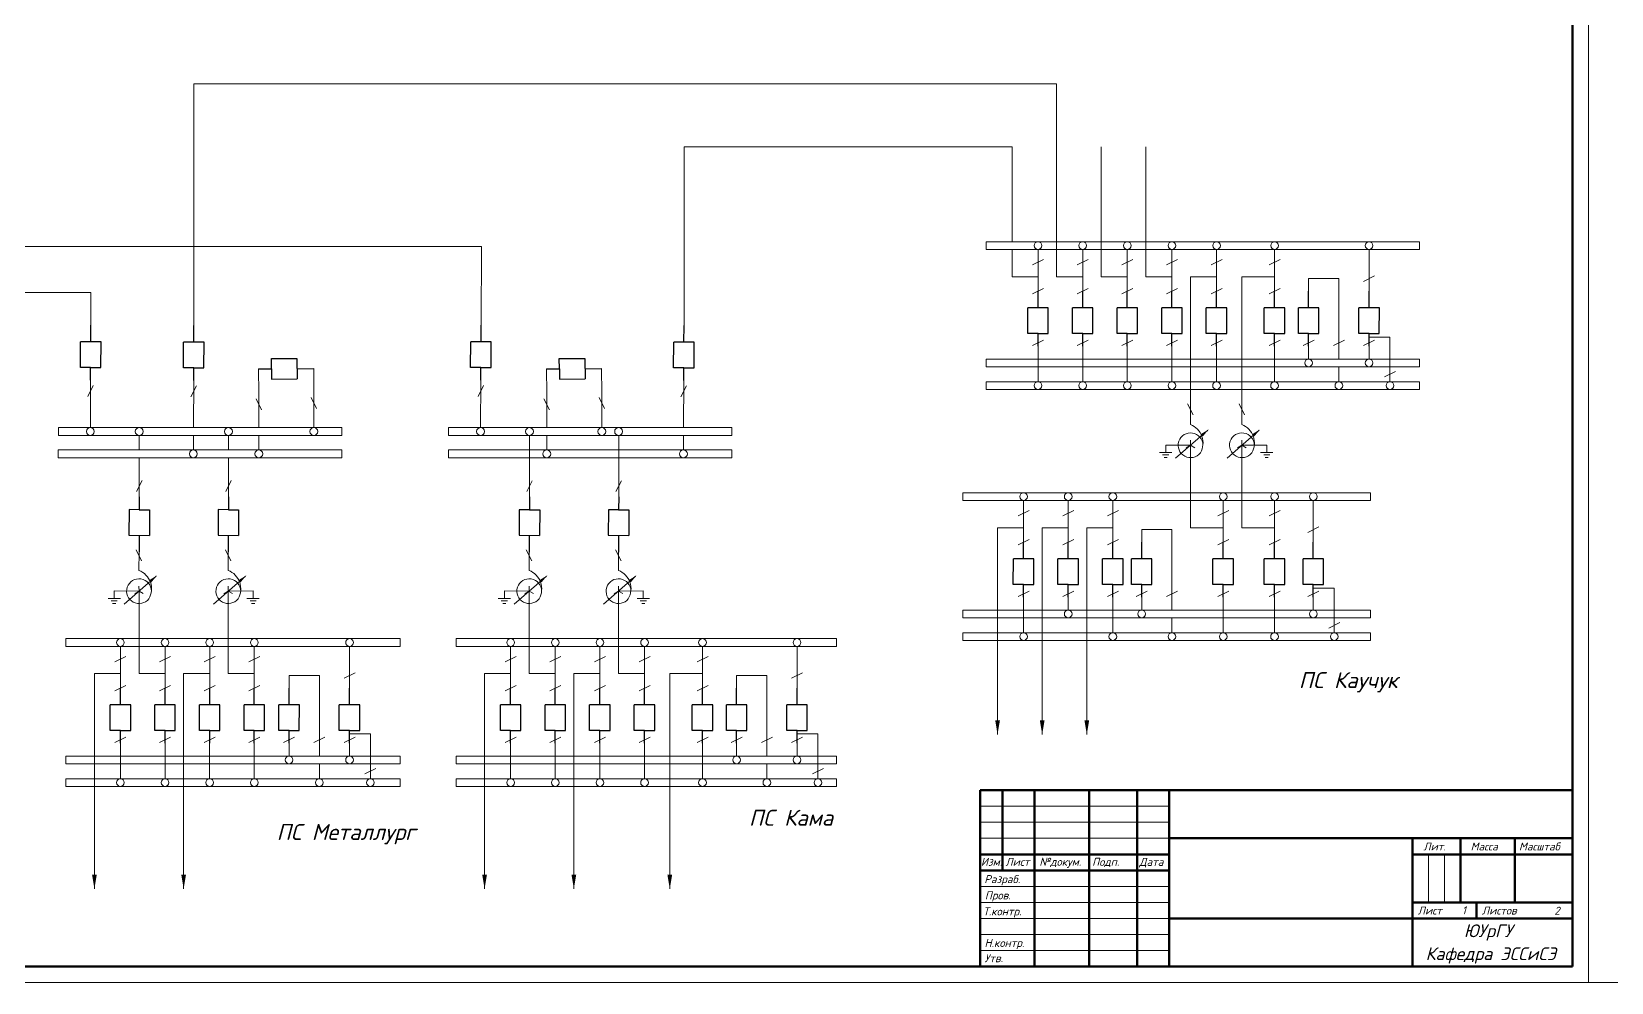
# Model space of a CAD drawing. Header units: millimetres. Extents: x 261 to 7736, y -4274 to -131.
# Drawn here: x 1472.9 to 1966.4, y -1617.5 to -1320.5 of the extents above; entities that cross this region are included whole.
import ezdxf

# ---------------------------------------------------------------- set-up
doc = ezdxf.new("R2010")
doc.units = ezdxf.units.MM
for name, color, linetype, lineweight in [('рамка толстая', 42, 'Continuous', 50), ('рамка тонкая', 93, 'Continuous', 20), ('текст', 6, 'Continuous', 30), ('тонкая', 7, 'Continuous', 20), ('штриховка', 2, 'Continuous', 20)]:
    doc.layers.add(name, color=color, linetype=linetype, lineweight=lineweight)
doc.layers.add('СХЕМА1', color=7, linetype='Continuous')
doc.styles.add('ГОСТ', font='isocpeui.ttf')
picture_1 = doc.add_image_def('image1.jpg', size_in_pixel=(4520, 1700))

# ---------------------------------------------------------------- blocks, each defined once
blk = doc.blocks.new('Выключатель')
for p, q in [((0, 10), (0, 16.5)), ((-4, 0), (-4, 10)), ((-4, 10), (4, 10)), ((4, 0), (4, 10)), ((0, 0), (-4, 0)), ((0, 0), (4, 0)), ((0, -5), (0, 0))]:
    blk.add_line(p, q)

msp = doc.modelspace()

# ---------------------------------------------------------------- linework, layer by layer
at = {"lineweight": 15}
for p, q in [((1793.1, -1336.76), (1523.64, -1336.76)), ((1523.64, -1412.28), (1523.64, -1336.76)), ((1793.1, -1397.05), (1793.1, -1336.76)), ((1779.18, -1356.5), (1676.72, -1356.5)), ((1676.72, -1412.3), (1676.72, -1356.5)), ((1779.18, -1356.5), (1779.18, -1386.12)), ((1807.04, -1397.05), (1807.04, -1356.5)), ((1820.98, -1397.05), (1820.98, -1356.5)), ((1906.48, -1386.12), (1906.48, -1388.52)), ((1346.41, -1387.6), (1613.45, -1387.6)), ((1613.45, -1387.6), (1613.33, -1412.21)), ((1779.18, -1388.52), (1779.18, -1397.05)), ((1834.92, -1397.05), (1834.89, -1443.21)), ((1850.94, -1397.05), (1850.94, -1443.21)), ((1491.44, -1402.02), (1360.35, -1402.02)), ((1491.44, -1412.19), (1491.44, -1402.02)), ((1906.48, -1422.78), (1906.48, -1425.18)), ((1906.48, -1429.85), (1906.48, -1432.25)), ((1481.28, -1446.61), (1481.28, -1444.16)), ((1481.28, -1444.16), (1569.79, -1444.16)), ((1569.79, -1446.61), (1569.79, -1444.16)), ((1603.16, -1446.63), (1603.16, -1444.18)), ((1603.16, -1444.18), (1691.67, -1444.18)), ((1691.67, -1446.63), (1691.67, -1444.18)), ((1481.28, -1446.61), (1569.79, -1446.61)), ((1506.57, -1451.15), (1506.57, -1446.61)), ((1534.42, -1451.15), (1534.42, -1446.61)), ((1603.16, -1446.63), (1691.67, -1446.63)), ((1628.45, -1465.84), (1628.45, -1446.63)), ((1656.3, -1465.84), (1656.3, -1446.63)), ((1827.17, -1449.63), (1827.16, -1451.96)), ((1834.92, -1449.67), (1827.17, -1449.63)), ((1833.58, -1450.48), (1834.92, -1449.67)), ((1834.92, -1449.67), (1834.91, -1448.15)), ((1834.92, -1449.67), (1836.26, -1450.46)), ((1849.64, -1450.48), (1850.97, -1449.67)), ((1850.97, -1449.67), (1850.97, -1448.15)), ((1850.97, -1449.67), (1858.72, -1449.63)), ((1850.97, -1449.67), (1852.32, -1450.46)), ((1858.72, -1449.63), (1858.73, -1451.96)), ((1481.24, -1453.6), (1481.24, -1451.15)), ((1481.24, -1451.15), (1569.79, -1451.15)), ((1481.24, -1453.6), (1569.79, -1453.6)), ((1506.57, -1465.82), (1506.57, -1453.6)), ((1534.42, -1465.82), (1534.42, -1453.6)), ((1569.79, -1453.6), (1569.79, -1451.15)), ((1603.12, -1453.62), (1603.12, -1451.17)), ((1603.12, -1451.17), (1691.67, -1451.17)), ((1603.12, -1453.62), (1691.67, -1453.62)), ((1691.67, -1453.62), (1691.67, -1451.17)), ((1829.1, -1451.97), (1825.23, -1451.95)), ((1828.13, -1452.74), (1826.19, -1452.73)), ((1827.64, -1453.51), (1826.67, -1453.5)), ((1856.79, -1451.97), (1860.67, -1451.95)), ((1857.77, -1452.74), (1859.7, -1452.72)), ((1858.25, -1453.51), (1859.22, -1453.5)), ((1891.14, -1464.53), (1891.14, -1466.93)), ((1774.64, -1475.46), (1774.64, -1540.04)), ((1788.58, -1475.46), (1788.58, -1540.04)), ((1802.52, -1475.46), (1802.52, -1540.04)), ((1506.48, -1483.02), (1506.45, -1488.8)), ((1534.33, -1483.02), (1534.35, -1488.81)), ((1628.33, -1488.8), (1628.36, -1483.04)), ((1656.21, -1488.8), (1656.21, -1483.04)), ((1506.48, -1495.26), (1506.47, -1493.73)), ((1534.36, -1495.26), (1534.35, -1493.73)), ((1628.36, -1495.26), (1628.35, -1493.73)), ((1656.24, -1495.26), (1656.23, -1493.73)), ((1500.66, -1497.55), (1496.79, -1497.53)), ((1499.69, -1498.32), (1497.75, -1498.31)), ((1499.2, -1499.09), (1498.23, -1499.09)), ((1498.73, -1495.22), (1498.72, -1497.54)), ((1506.48, -1495.26), (1498.73, -1495.22)), ((1505.14, -1496.06), (1506.48, -1495.26)), ((1506.48, -1521.04), (1506.48, -1495.26)), ((1506.48, -1495.26), (1507.82, -1496.05)), ((1533.02, -1496.06), (1534.36, -1495.26)), ((1534.36, -1495.26), (1542.1, -1495.22)), ((1534.36, -1521.04), (1534.36, -1495.26)), ((1534.36, -1495.26), (1535.7, -1496.05)), ((1540.18, -1497.55), (1544.05, -1497.53)), ((1541.15, -1498.32), (1543.09, -1498.31)), ((1541.64, -1499.09), (1542.61, -1499.09)), ((1542.1, -1495.22), (1542.11, -1497.54)), ((1622.54, -1497.55), (1618.67, -1497.53)), ((1621.57, -1498.32), (1619.63, -1498.31)), ((1621.08, -1499.09), (1620.11, -1499.09)), ((1620.62, -1495.22), (1620.6, -1497.54)), ((1628.36, -1495.26), (1620.62, -1495.22)), ((1627.02, -1496.06), (1628.36, -1495.26)), ((1628.36, -1521.04), (1628.36, -1495.26)), ((1628.36, -1495.26), (1629.71, -1496.05)), ((1654.9, -1496.06), (1656.24, -1495.26)), ((1656.24, -1495.26), (1663.98, -1495.22)), ((1656.24, -1521.04), (1656.24, -1495.26)), ((1656.24, -1495.26), (1657.58, -1496.05)), ((1662.06, -1497.55), (1665.93, -1497.53)), ((1663.03, -1498.32), (1664.97, -1498.31)), ((1663.52, -1499.09), (1664.49, -1499.09)), ((1663.98, -1495.22), (1663.99, -1497.54)), ((1891.14, -1501.19), (1891.14, -1503.59)), ((1891.14, -1508.26), (1891.14, -1510.66)), ((1588.02, -1510.11), (1588.02, -1512.51)), ((1724.34, -1512.51), (1724.34, -1510.11)), ((1492.54, -1588.27), (1492.54, -1521.04)), ((1520.42, -1521.04), (1520.42, -1588.27)), ((1614.42, -1588.27), (1614.42, -1521.04)), ((1642.3, -1521.04), (1642.3, -1588.27)), ((1672.26, -1521.04), (1672.26, -1588.27)), ((1588.02, -1546.77), (1588.02, -1549.17)), ((1724.34, -1549.17), (1724.34, -1546.77)), ((1588.02, -1553.85), (1588.02, -1556.25)), ((1724.34, -1556.25), (1724.34, -1553.85))]:
    msp.add_line(p, q, dxfattribs=at)
at = {"color": 18, "lineweight": 15, "true_color": 0x000000}
for p, q in [((1543.87, -1433.49), (1543.83, -1425.85)), ((1561.07, -1433.4), (1561.03, -1425.76)), ((1633.81, -1433.51), (1633.77, -1425.86)), ((1651.01, -1433.42), (1650.97, -1425.77)), ((1491.35, -1429.39), (1491.31, -1444.16)), ((1523.55, -1429.48), (1523.5, -1444.16)), ((1613.24, -1429.41), (1613.19, -1444.18)), ((1676.63, -1429.49), (1676.58, -1444.18)), ((1543.87, -1433.49), (1543.89, -1444.16)), ((1561.07, -1433.4), (1561.09, -1444.16)), ((1633.81, -1433.51), (1633.83, -1444.18)), ((1651.01, -1433.42), (1651.03, -1444.18)), ((1505.02, -1444.16), (1505.02, -1444.16)), ((1626.9, -1444.18), (1626.9, -1444.18)), ((1523.49, -1446.61), (1523.48, -1451.15)), ((1543.9, -1446.61), (1543.91, -1451.15)), ((1633.84, -1446.63), (1633.85, -1451.17)), ((1676.57, -1446.63), (1676.55, -1451.17))]:
    msp.add_line(p, q, dxfattribs=at)
at = {"lineweight": 15}
for centre, radius in [((1787.29, -1387.32), 1.2), ((1801.23, -1387.32), 1.2), ((1815.17, -1387.32), 1.2), ((1829.11, -1387.32), 1.2), ((1843.05, -1387.32), 1.2), ((1861.16, -1387.32), 1.2), ((1890.69, -1387.32), 1.2), ((1871.8, -1423.98), 1.2), ((1890.69, -1423.98), 1.2), ((1787.29, -1431.05), 1.2), ((1801.23, -1431.05), 1.2), ((1815.17, -1431.05), 1.2), ((1829.11, -1431.05), 1.2), ((1843.04, -1431.05), 1.2), ((1861.15, -1431.05), 1.2), ((1881.25, -1431.05), 1.2), ((1897.21, -1431.05), 1.2), ((1491.28, -1445.39), 1.23), ((1506.55, -1445.39), 1.23), ((1534.4, -1445.39), 1.23), ((1561.09, -1445.39), 1.23), ((1613.16, -1445.4), 1.23), ((1628.43, -1445.4), 1.23), ((1651.03, -1445.4), 1.23), ((1656.28, -1445.4), 1.23), ((1523.45, -1452.38), 1.23), ((1543.89, -1452.38), 1.23), ((1633.83, -1452.39), 1.23), ((1676.53, -1452.39), 1.23), ((1782.77, -1465.73), 1.2), ((1796.71, -1465.73), 1.2), ((1810.65, -1465.73), 1.2), ((1845.13, -1465.73), 1.2), ((1861.16, -1465.73), 1.2), ((1873.27, -1465.73), 1.2), ((1796.71, -1502.39), 1.2), ((1819.66, -1502.39), 1.2), ((1873.27, -1502.39), 1.2), ((1782.77, -1509.46), 1.2), ((1810.65, -1509.46), 1.2), ((1829.11, -1509.46), 1.2), ((1845.13, -1509.46), 1.2), ((1861.15, -1509.46), 1.2), ((1879.8, -1509.46), 1.2), ((1500.67, -1511.31), 1.2), ((1514.61, -1511.31), 1.2), ((1528.55, -1511.31), 1.2), ((1542.49, -1511.31), 1.2), ((1572.23, -1511.31), 1.2), ((1622.55, -1511.31), 1.2), ((1636.49, -1511.31), 1.2), ((1650.43, -1511.31), 1.2), ((1664.37, -1511.31), 1.2), ((1682.48, -1511.31), 1.2), ((1712.01, -1511.31), 1.2), ((1553.35, -1547.97), 1.2), ((1572.23, -1547.97), 1.2), ((1693.12, -1547.97), 1.2), ((1712.01, -1547.97), 1.2), ((1500.67, -1555.05), 1.2), ((1514.61, -1555.05), 1.2), ((1528.54, -1555.05), 1.2), ((1542.48, -1555.05), 1.2), ((1562.8, -1555.05), 1.2), ((1578.76, -1555.05), 1.2), ((1622.55, -1555.05), 1.2), ((1636.49, -1555.05), 1.2), ((1650.43, -1555.05), 1.2), ((1664.37, -1555.05), 1.2), ((1682.48, -1555.05), 1.2), ((1702.58, -1555.05), 1.2), ((1718.54, -1555.05), 1.2)]:
    msp.add_circle(centre, radius, dxfattribs=at)
for centre, radius, start, end in [((1834.92, -1449.7), 3.87, 0.3004, 322.576), ((1832.69, -1448.95), 6.14, 329.6801, 69.0453), ((1850.97, -1449.7), 3.87, 0.3004, 322.576), ((1848.75, -1448.95), 6.14, 329.6801, 69.0453), ((1504.25, -1494.53), 6.14, 329.6801, 69.0453), ((1532.13, -1494.53), 6.14, 329.6801, 69.0453), ((1626.13, -1494.53), 6.14, 329.6801, 69.0453), ((1654.01, -1494.53), 6.14, 329.6801, 69.0453), ((1506.48, -1495.28), 3.87, 0.3004, 322.576), ((1534.36, -1495.28), 3.87, 0.3004, 322.576), ((1628.36, -1495.28), 3.87, 0.3004, 322.576), ((1656.24, -1495.28), 3.87, 0.3004, 322.576)]:
    msp.add_arc(centre, radius, start, end, dxfattribs=at)
at = {"layer": 'рамка толстая', "color": 18, "true_color": 0x000000}
for p, q in [((1954.22, -1612.48), (1954.22, -1028.48)), ((1954.22, -1557.48), (1769.22, -1557.48)), ((1769.22, -1557.48), (1769.22, -1612.48)), ((1776.22, -1557.48), (1776.22, -1582.48)), ((1786.22, -1557.48), (1786.22, -1612.48)), ((1803.22, -1557.48), (1803.22, -1612.48)), ((1818.22, -1557.48), (1818.22, -1612.48)), ((1828.22, -1557.48), (1828.22, -1612.48)), ((1954.22, -1612.48), (1954.22, -1557.48)), ((1954.22, -1572.48), (1828.22, -1572.48)), ((1904.22, -1612.48), (1904.22, -1572.48)), ((1919.22, -1592.48), (1919.22, -1572.48)), ((1936.22, -1592.48), (1936.22, -1572.48)), ((1828.22, -1577.48), (1769.22, -1577.48)), ((1954.22, -1577.48), (1904.22, -1577.48)), ((1828.22, -1582.48), (1769.22, -1582.48)), ((1954.22, -1592.48), (1904.22, -1592.48)), ((1924.22, -1597.48), (1924.22, -1592.48)), ((1954.22, -1597.48), (1828.22, -1597.48)), ((1138.22, -1612.48), (1533.22, -1612.48)), ((1138.22, -1612.48), (1954.22, -1612.48)), ((1348.22, -1612.48), (1533.22, -1612.48))]:
    msp.add_line(p, q, dxfattribs=at)
at = {"layer": 'рамка тонкая', "color": 18, "true_color": 0x000000}
for p, q in [((1959.22, -1023.48), (1959.22, -1617.48)), ((1828.22, -1562.48), (1769.22, -1562.48)), ((1828.22, -1567.48), (1769.22, -1567.48)), ((1828.22, -1572.48), (1769.22, -1572.48)), ((1909.22, -1592.48), (1909.22, -1577.48)), ((1914.22, -1592.48), (1914.22, -1577.48)), ((1828.22, -1587.48), (1769.22, -1587.48)), ((1828.22, -1592.48), (1769.22, -1592.48)), ((1828.22, -1597.48), (1769.22, -1597.48)), ((1828.22, -1602.48), (1769.22, -1602.48)), ((1828.22, -1607.48), (1769.22, -1607.48)), ((1118.22, -1617.48), (1959.22, -1617.48))]:
    msp.add_line(p, q, dxfattribs=at)
at = {"layer": 'СХЕМА1', "lineweight": 15}
for p, q in [((1789.01, -1391.66), (1785.58, -1393.37)), ((1802.95, -1391.66), (1799.52, -1393.37)), ((1816.89, -1391.66), (1813.46, -1393.37)), ((1830.83, -1391.66), (1827.4, -1393.37)), ((1844.77, -1391.66), (1841.34, -1393.37)), ((1862.88, -1391.66), (1859.45, -1393.37)), ((1789.01, -1400.72), (1785.58, -1402.43)), ((1802.95, -1400.72), (1799.52, -1402.43)), ((1816.89, -1400.72), (1813.46, -1402.43)), ((1830.83, -1400.72), (1827.4, -1402.43)), ((1844.77, -1400.72), (1841.34, -1402.43)), ((1862.88, -1400.72), (1859.45, -1402.43)), ((1892.41, -1396.79), (1888.98, -1398.5)), ((1789.01, -1416.86), (1785.58, -1418.57)), ((1802.95, -1416.86), (1799.52, -1418.57)), ((1816.89, -1416.86), (1813.46, -1418.57)), ((1830.83, -1416.86), (1827.4, -1418.57)), ((1844.77, -1416.86), (1841.34, -1418.57)), ((1862.88, -1416.86), (1859.45, -1418.57)), ((1873.53, -1416.86), (1870.1, -1418.57)), ((1882.97, -1416.86), (1879.55, -1418.57)), ((1892.41, -1416.86), (1888.98, -1418.57)), ((1898.94, -1426.65), (1895.51, -1428.37)), ((1784.5, -1470.07), (1781.07, -1471.78)), ((1798.44, -1470.07), (1795.01, -1471.78)), ((1812.38, -1470.07), (1808.95, -1471.78)), ((1846.86, -1470.07), (1843.43, -1471.78)), ((1862.88, -1470.07), (1859.45, -1471.78)), ((1874.99, -1475.2), (1871.56, -1476.91)), ((1784.5, -1479.13), (1781.07, -1480.84)), ((1798.44, -1479.13), (1795.01, -1480.84)), ((1812.38, -1479.13), (1808.95, -1480.84)), ((1846.85, -1479.13), (1843.43, -1480.84)), ((1862.88, -1479.13), (1859.45, -1480.84)), ((1784.5, -1495.27), (1781.07, -1496.98)), ((1798.44, -1495.27), (1795.01, -1496.98)), ((1812.37, -1495.27), (1808.95, -1496.98)), ((1821.38, -1495.27), (1817.96, -1496.98)), ((1830.83, -1495.27), (1827.4, -1496.98)), ((1846.85, -1495.27), (1843.43, -1496.98)), ((1862.88, -1495.27), (1859.45, -1496.98)), ((1874.99, -1495.27), (1871.56, -1496.98)), ((1881.52, -1505.06), (1878.09, -1506.78)), ((1502.39, -1515.65), (1498.96, -1517.37)), ((1516.33, -1515.65), (1512.9, -1517.37)), ((1530.27, -1515.65), (1526.84, -1517.37)), ((1544.21, -1515.65), (1540.78, -1517.37)), ((1624.27, -1515.65), (1620.84, -1517.37)), ((1638.21, -1515.65), (1634.78, -1517.37)), ((1652.15, -1515.65), (1648.72, -1517.37)), ((1666.09, -1515.65), (1662.66, -1517.37)), ((1684.2, -1515.65), (1680.77, -1517.37)), ((1502.39, -1524.71), (1498.96, -1526.43)), ((1516.33, -1524.71), (1512.9, -1526.43)), ((1530.27, -1524.71), (1526.84, -1526.43)), ((1544.21, -1524.71), (1540.78, -1526.43)), ((1573.95, -1520.78), (1570.52, -1522.5)), ((1624.27, -1524.71), (1620.84, -1526.43)), ((1638.21, -1524.71), (1634.78, -1526.43)), ((1652.15, -1524.71), (1648.72, -1526.43)), ((1666.09, -1524.71), (1662.66, -1526.43)), ((1684.2, -1524.71), (1680.77, -1526.43)), ((1713.73, -1520.78), (1710.3, -1522.5)), ((1502.39, -1540.85), (1498.96, -1542.57)), ((1516.33, -1540.85), (1512.9, -1542.57)), ((1530.27, -1540.85), (1526.84, -1542.57)), ((1544.21, -1540.85), (1540.78, -1542.57)), ((1555.07, -1540.85), (1551.64, -1542.57)), ((1564.52, -1540.85), (1561.09, -1542.57)), ((1573.95, -1540.85), (1570.52, -1542.57)), ((1624.27, -1540.85), (1620.84, -1542.57)), ((1638.21, -1540.85), (1634.78, -1542.57)), ((1652.15, -1540.85), (1648.72, -1542.57)), ((1666.09, -1540.85), (1662.66, -1542.57)), ((1684.2, -1540.85), (1680.77, -1542.57)), ((1694.85, -1540.85), (1691.42, -1542.57)), ((1704.3, -1540.85), (1700.87, -1542.57)), ((1713.73, -1540.85), (1710.3, -1542.57)), ((1580.48, -1550.65), (1577.05, -1552.36)), ((1720.26, -1550.65), (1716.83, -1552.36))]:
    msp.add_line(p, q, dxfattribs=at)
at = {"layer": 'СХЕМА1', "color": 18, "lineweight": 15, "true_color": 0x000000}
for p, q in [((1492.2, -1431.04), (1490.48, -1434.47)), ((1524.4, -1431.13), (1522.68, -1434.56)), ((1544.75, -1438.59), (1543.03, -1435.16)), ((1561.94, -1438.2), (1560.23, -1434.78)), ((1614.08, -1431.06), (1612.37, -1434.49)), ((1634.69, -1438.61), (1632.97, -1435.18)), ((1651.89, -1438.22), (1650.17, -1434.79)), ((1677.47, -1431.15), (1675.76, -1434.58)), ((1835.72, -1440.16), (1834.01, -1436.73)), ((1851.78, -1440.16), (1850.07, -1436.73)), ((1505.72, -1464.17), (1507.44, -1460.74)), ((1533.57, -1464.17), (1535.29, -1460.74)), ((1627.61, -1464.19), (1629.32, -1460.76)), ((1655.45, -1464.19), (1657.17, -1460.76)), ((1507.28, -1485.75), (1505.57, -1482.32)), ((1535.16, -1485.75), (1533.45, -1482.32)), ((1629.17, -1485.75), (1627.45, -1482.32)), ((1657.04, -1485.75), (1655.33, -1482.32))]:
    msp.add_line(p, q, dxfattribs=at)
at = {"layer": 'СХЕМА1', "lineweight": 15}
for points in [[(1773.9, -1535.57), (1775.39, -1535.57), (1774.64, -1540.04)], [(1787.84, -1535.57), (1789.33, -1535.57), (1788.58, -1540.04)], [(1801.78, -1535.57), (1803.27, -1535.57), (1802.52, -1540.04)], [(1491.8, -1583.81), (1493.28, -1583.81), (1492.54, -1588.27)], [(1519.67, -1583.81), (1521.16, -1583.81), (1520.42, -1588.27)], [(1613.68, -1583.81), (1615.16, -1583.81), (1614.42, -1588.27)], [(1641.56, -1583.81), (1643.04, -1583.81), (1642.3, -1588.27)], [(1671.52, -1583.81), (1673.01, -1583.81), (1672.26, -1588.27)]]:
    msp.add_solid(points, dxfattribs=at)
at = {"layer": 'тонкая', "color": 18, "lineweight": 15, "true_color": 0x000000}
for p, q in [((1830.26, -1453.73), (1840.28, -1445)), ((1846.32, -1453.73), (1856.34, -1445)), ((1501.82, -1499.32), (1511.84, -1490.58)), ((1529.7, -1499.32), (1539.72, -1490.58)), ((1623.7, -1499.32), (1633.72, -1490.58)), ((1651.58, -1499.32), (1661.6, -1490.58))]:
    msp.add_line(p, q, dxfattribs=at)
for points in [[(1838.13, -1446.24), (1838.75, -1446.96), (1840.59, -1444.73)], [(1854.18, -1446.24), (1854.81, -1446.96), (1856.65, -1444.73)], [(1509.69, -1491.83), (1510.31, -1492.55), (1512.15, -1490.31)], [(1537.57, -1491.83), (1538.19, -1492.55), (1540.03, -1490.31)], [(1631.57, -1491.83), (1632.19, -1492.55), (1634.04, -1490.31)], [(1659.45, -1491.83), (1660.07, -1492.55), (1661.91, -1490.31)]]:
    msp.add_solid(points, dxfattribs=at)
at = {"layer": 'штриховка', "color": 0, "lineweight": 15}
for p, q in [((1906.48, -1386.12), (1771.08, -1386.12)), ((1771.08, -1386.12), (1771.08, -1388.52)), ((1906.48, -1388.52), (1771.08, -1388.52)), ((1787.29, -1397.58), (1787.29, -1388.52)), ((1801.23, -1397.58), (1801.23, -1388.52)), ((1815.17, -1397.58), (1815.17, -1388.52)), ((1829.11, -1397.58), (1829.11, -1388.52)), ((1843.05, -1397.58), (1843.05, -1388.52)), ((1861.16, -1397.58), (1861.16, -1388.52)), ((1890.69, -1397.58), (1890.69, -1388.52)), ((1787.29, -1397.05), (1779.18, -1397.05)), ((1787.29, -1401.58), (1787.29, -1397.58)), ((1801.23, -1397.05), (1793.1, -1397.05)), ((1801.23, -1401.58), (1801.23, -1397.58)), ((1815.17, -1397.05), (1807.04, -1397.05)), ((1815.17, -1401.58), (1815.17, -1397.58)), ((1829.11, -1397.05), (1820.98, -1397.05)), ((1829.11, -1401.58), (1829.11, -1397.58)), ((1843.05, -1397.05), (1834.92, -1397.05)), ((1843.05, -1401.58), (1843.05, -1397.58)), ((1861.16, -1397.05), (1850.94, -1397.05)), ((1861.16, -1401.58), (1861.16, -1397.58)), ((1871.81, -1401.58), (1871.81, -1397.58)), ((1881.25, -1397.58), (1871.81, -1397.58)), ((1881.25, -1422.78), (1881.25, -1397.58)), ((1890.69, -1401.58), (1890.69, -1397.58)), ((1897.22, -1415.89), (1890.69, -1415.89)), ((1897.22, -1422.78), (1897.22, -1415.89)), ((1787.29, -1429.85), (1787.29, -1418.78)), ((1801.23, -1422.78), (1801.23, -1418.78)), ((1815.17, -1422.78), (1815.17, -1418.78)), ((1829.11, -1422.78), (1829.11, -1418.78)), ((1843.04, -1422.78), (1843.04, -1418.78)), ((1861.15, -1422.78), (1861.16, -1418.78)), ((1871.8, -1422.78), (1871.8, -1418.78)), ((1890.69, -1422.78), (1890.69, -1418.78)), ((1771.08, -1422.78), (1771.08, -1425.18)), ((1906.48, -1422.78), (1771.08, -1422.78)), ((1906.48, -1425.18), (1771.08, -1425.18)), ((1801.23, -1429.85), (1801.23, -1422.78)), ((1815.17, -1429.85), (1815.17, -1422.78)), ((1829.11, -1429.85), (1829.11, -1422.78)), ((1843.04, -1429.85), (1843.04, -1422.78)), ((1861.15, -1429.85), (1861.15, -1422.78)), ((1881.25, -1429.85), (1881.25, -1425.18)), ((1897.21, -1429.85), (1897.22, -1422.78)), ((1771.08, -1429.85), (1771.08, -1432.25)), ((1906.48, -1429.85), (1771.08, -1429.85)), ((1906.48, -1432.25), (1771.08, -1432.25)), ((1834.92, -1475.46), (1834.92, -1449.67)), ((1850.96, -1475.46), (1850.97, -1449.67)), ((1891.14, -1464.53), (1763.79, -1464.53)), ((1763.79, -1464.53), (1763.79, -1466.93)), ((1891.14, -1466.93), (1763.79, -1466.93)), ((1782.78, -1475.99), (1782.77, -1466.93)), ((1796.72, -1475.99), (1796.71, -1466.93)), ((1810.66, -1475.99), (1810.65, -1466.93)), ((1845.14, -1475.99), (1845.13, -1466.93)), ((1861.16, -1475.99), (1861.16, -1466.93)), ((1873.27, -1475.99), (1873.27, -1466.93)), ((1782.78, -1475.46), (1774.64, -1475.46)), ((1782.78, -1479.99), (1782.78, -1475.99)), ((1796.72, -1475.46), (1788.58, -1475.46)), ((1796.72, -1479.99), (1796.72, -1475.99)), ((1810.66, -1475.46), (1802.52, -1475.46)), ((1810.66, -1479.99), (1810.66, -1475.99)), ((1819.66, -1479.99), (1819.66, -1475.99)), ((1829.11, -1475.99), (1819.66, -1475.99)), ((1829.11, -1501.19), (1829.11, -1475.99)), ((1845.13, -1475.46), (1834.92, -1475.46)), ((1845.13, -1479.99), (1845.14, -1475.99)), ((1861.16, -1475.46), (1850.94, -1475.46)), ((1861.16, -1479.99), (1861.16, -1475.99)), ((1873.27, -1479.99), (1873.27, -1475.99)), ((1879.8, -1494.3), (1873.27, -1494.3)), ((1879.8, -1501.19), (1879.8, -1494.3)), ((1782.77, -1501.19), (1782.77, -1497.19)), ((1796.71, -1501.19), (1796.71, -1497.19)), ((1810.65, -1501.19), (1810.65, -1497.19)), ((1819.66, -1501.19), (1819.66, -1497.19)), ((1845.13, -1501.19), (1845.13, -1497.19)), ((1861.15, -1501.19), (1861.15, -1497.19)), ((1873.27, -1501.19), (1873.27, -1497.19)), ((1763.79, -1501.19), (1763.79, -1503.59)), ((1891.14, -1501.19), (1763.79, -1501.19)), ((1891.14, -1503.59), (1763.79, -1503.59)), ((1782.77, -1508.26), (1782.77, -1501.19)), ((1810.65, -1508.26), (1810.65, -1501.19)), ((1829.11, -1508.26), (1829.11, -1503.59)), ((1845.13, -1508.26), (1845.13, -1501.19)), ((1861.15, -1508.26), (1861.15, -1501.19)), ((1879.8, -1508.26), (1879.8, -1501.19)), ((1763.79, -1508.26), (1763.79, -1510.66)), ((1891.14, -1508.26), (1763.79, -1508.26)), ((1588.02, -1510.11), (1483.62, -1510.11)), ((1483.62, -1510.11), (1483.62, -1512.51)), ((1588.02, -1512.51), (1483.62, -1512.51)), ((1500.67, -1521.57), (1500.67, -1512.51)), ((1514.61, -1521.57), (1514.61, -1512.51)), ((1528.55, -1521.57), (1528.55, -1512.51)), ((1542.49, -1521.57), (1542.49, -1512.51)), ((1572.23, -1521.57), (1572.23, -1512.51)), ((1724.34, -1510.11), (1605.5, -1510.11)), ((1605.5, -1510.11), (1605.5, -1512.51)), ((1724.34, -1512.51), (1605.5, -1512.51)), ((1622.55, -1521.57), (1622.55, -1512.51)), ((1636.49, -1521.57), (1636.49, -1512.51)), ((1650.43, -1521.57), (1650.43, -1512.51)), ((1664.37, -1521.57), (1664.37, -1512.51)), ((1682.48, -1521.57), (1682.48, -1512.51)), ((1712.01, -1521.57), (1712.01, -1512.51)), ((1891.14, -1510.66), (1763.79, -1510.66)), ((1500.67, -1521.04), (1492.54, -1521.04)), ((1500.67, -1525.57), (1500.67, -1521.57)), ((1514.61, -1521.04), (1506.48, -1521.04)), ((1514.61, -1525.57), (1514.61, -1521.57)), ((1528.55, -1521.04), (1520.42, -1521.04)), ((1528.55, -1525.57), (1528.55, -1521.57)), ((1542.49, -1521.04), (1534.36, -1521.04)), ((1542.49, -1525.57), (1542.49, -1521.57)), ((1553.35, -1525.57), (1553.35, -1521.57)), ((1562.8, -1521.57), (1553.35, -1521.57)), ((1562.8, -1546.77), (1562.8, -1521.57)), ((1572.23, -1525.57), (1572.23, -1521.57)), ((1622.55, -1521.04), (1614.42, -1521.04)), ((1622.55, -1525.57), (1622.55, -1521.57)), ((1636.49, -1521.04), (1628.36, -1521.04)), ((1636.49, -1525.57), (1636.49, -1521.57)), ((1650.43, -1521.04), (1642.3, -1521.04)), ((1650.43, -1525.57), (1650.43, -1521.57)), ((1664.37, -1521.04), (1656.24, -1521.04)), ((1664.37, -1525.57), (1664.37, -1521.57)), ((1682.48, -1521.04), (1672.26, -1521.04)), ((1682.48, -1525.57), (1682.48, -1521.57)), ((1693.13, -1525.57), (1693.13, -1521.57)), ((1702.58, -1521.57), (1693.13, -1521.57)), ((1702.58, -1546.77), (1702.58, -1521.57)), ((1712.01, -1525.57), (1712.01, -1521.57)), ((1500.67, -1546.77), (1500.67, -1542.77)), ((1514.61, -1546.77), (1514.61, -1542.77)), ((1528.54, -1546.77), (1528.54, -1542.77)), ((1542.48, -1546.77), (1542.48, -1542.77)), ((1553.35, -1546.77), (1553.35, -1542.77)), ((1578.76, -1539.88), (1572.23, -1539.88)), ((1572.23, -1546.77), (1572.23, -1542.77)), ((1578.76, -1546.77), (1578.76, -1539.88)), ((1622.55, -1546.77), (1622.55, -1542.77)), ((1636.49, -1546.77), (1636.49, -1542.77)), ((1650.43, -1546.77), (1650.43, -1542.77)), ((1664.37, -1546.77), (1664.37, -1542.77)), ((1682.48, -1546.77), (1682.48, -1542.77)), ((1693.12, -1546.77), (1693.12, -1542.77)), ((1718.54, -1539.88), (1712.01, -1539.88)), ((1712.01, -1546.77), (1712.01, -1542.77)), ((1718.54, -1546.77), (1718.54, -1539.88)), ((1483.62, -1546.77), (1483.62, -1549.17)), ((1588.02, -1546.77), (1483.62, -1546.77)), ((1588.02, -1549.17), (1483.62, -1549.17)), ((1500.67, -1553.85), (1500.67, -1546.77)), ((1514.61, -1553.85), (1514.61, -1546.77)), ((1528.54, -1553.85), (1528.54, -1546.77)), ((1542.48, -1553.85), (1542.48, -1546.77)), ((1562.8, -1553.85), (1562.8, -1549.17)), ((1578.76, -1553.85), (1578.76, -1546.77)), ((1605.5, -1546.77), (1605.5, -1549.17)), ((1724.34, -1546.77), (1605.5, -1546.77)), ((1724.34, -1549.17), (1605.5, -1549.17)), ((1622.55, -1553.85), (1622.55, -1546.77)), ((1636.49, -1553.85), (1636.49, -1546.77)), ((1650.43, -1553.85), (1650.43, -1546.77)), ((1664.37, -1553.85), (1664.37, -1546.77)), ((1682.48, -1553.85), (1682.48, -1546.77)), ((1702.58, -1553.85), (1702.58, -1549.17)), ((1718.54, -1553.85), (1718.54, -1546.77)), ((1483.62, -1553.85), (1483.62, -1556.25)), ((1588.02, -1553.85), (1483.62, -1553.85)), ((1605.5, -1553.85), (1605.5, -1556.25)), ((1724.34, -1553.85), (1605.5, -1553.85)), ((1588.02, -1556.25), (1483.62, -1556.25)), ((1724.34, -1556.25), (1605.5, -1556.25))]:
    msp.add_line(p, q, dxfattribs=at)

# ---------------------------------------------------------------- block references
at = {"lineweight": 15, "xscale": -0.8, "yscale": 0.8, "zscale": 0.8, "rotation": 359.9830018169337}
for p in [(1787.29, -1414.78), (1801.23, -1414.78), (1815.17, -1414.78), (1829.11, -1414.78), (1843.05, -1414.78), (1861.16, -1414.78), (1871.81, -1414.78), (1890.69, -1414.78), (1782.77, -1493.19), (1796.71, -1493.19), (1810.65, -1493.19), (1819.66, -1493.19), (1845.13, -1493.19), (1861.16, -1493.19), (1873.27, -1493.19), (1500.67, -1538.77), (1514.61, -1538.77), (1528.55, -1538.77), (1542.49, -1538.77), (1553.35, -1538.77), (1572.23, -1538.77), (1622.55, -1538.77), (1636.49, -1538.77), (1650.43, -1538.77), (1664.37, -1538.77), (1682.48, -1538.77), (1693.13, -1538.77), (1712.01, -1538.77)]:
    msp.add_blockref('Выключатель', p, dxfattribs=at)
at = {"color": 18, "lineweight": 15, "true_color": 0x000000, "yscale": 0.8, "zscale": 0.8}
for p, xscale, rotation in [((1491.37, -1425.39), -0.8, 359.6995649351103), ((1523.57, -1425.48), -0.8, 359.6995649351103), ((1613.26, -1425.41), -0.8, 359.6995649351103), ((1676.65, -1425.49), -0.8, 359.6995649351103), ((1547.83, -1425.83), 0.8, 270.3004350648897), ((1637.77, -1425.84), 0.8, 270.3004350648897), ((1506.55, -1469.82), -0.8, 179.6995649351101), ((1534.4, -1469.82), -0.8, 179.6995649351101), ((1628.43, -1469.84), -0.8, 179.6995649351101), ((1656.28, -1469.84), -0.8, 179.6995649351101)]:
    msp.add_blockref('Выключатель', p, dxfattribs=dict(at, xscale=xscale, rotation=rotation))

# ---------------------------------------------------------------- texts
at = {"layer": 'текст', "color": 18, "true_color": 0x000000, "style": 'ГОСТ'}
for s, height, p in [('Лит.', 2.5, (1907.63, -1576.28)), ('Масса', 2.5, (1922.41, -1576.28)), ('Масштаб', 2.5, (1937.51, -1576.28)), ('Изм.', 2.5, (1769.45, -1581.08)), ('Лист', 2.5, (1777.09, -1581.08)), ('№докум.', 2.5, (1787.71, -1581.04)), ('Подп.', 2.5, (1804.19, -1581.08)), ('Дата', 2.5, (1818.92, -1581.09)), ('Разраб.', 2.5, (1770.5, -1586.47)), ('Пров.', 2.5, (1770.67, -1591.54)), ('Лист', 2.5, (1905.89, -1596.28)), ('1', 2.5, (1919.7, -1596.2)), ('Листов', 2.5, (1925.91, -1596.28)), ('2', 2.5, (1948.54, -1596.35)), ('Т.контр.', 2.5, (1770.13, -1596.55)), ('ЮУрГУ', 4, (1920.29, -1603.36)), ('Утв.', 2.5, (1770.57, -1611.17)), ('Н.контр.', 2.5, (1770.57, -1606.41)), ('Кафедра ЭССиСЭ', 4, (1908.34, -1610.52))]:
    msp.add_text(s, height=height, dxfattribs=at).set_placement(p)
at = {"layer": 'текст', "color": 18, "lineweight": 15, "true_color": 0x000000, "char_height": 5, "attachment_point": 1, "style": 'ГОСТ'}
for s, insert in [('ПС Каучук', (1868.75, -1520.55)), ('ПС Кама', (1697.01, -1563.54)), ('ПС Металлург', (1549.47, -1567.99))]:
    msp.add_mtext_dynamic_manual_height_columns(s, width=49.4034, gutter_width=12.5, heights=[13.87], dxfattribs=dict(at, insert=insert))

# ---------------------------------------------------------------- pictures from other files: only their frames are drawn
at = {"lineweight": 15}
image = msp.add_image(picture_1, insert=(1959.22, -1617.48), size_in_units=(956.73, 359.83), dxfattribs=at)
image.dxf.flags = 7

doc.saveas('drawing.dxf')
